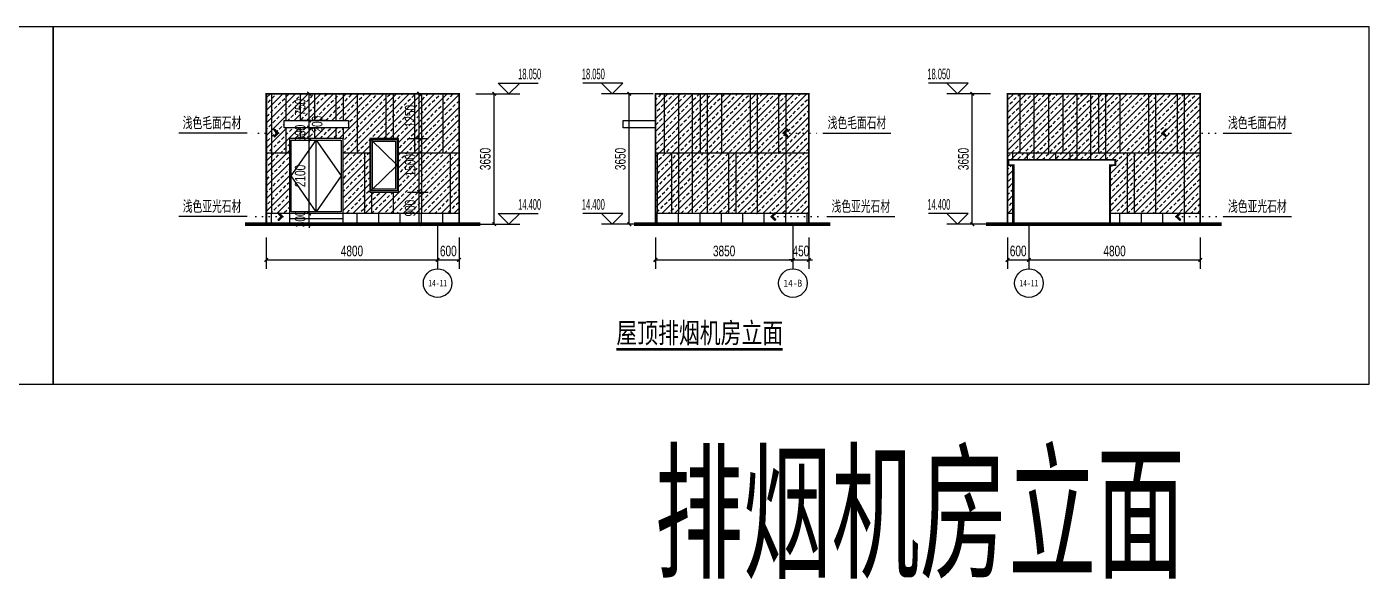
# Model space of a CAD drawing. Extents: x -483182 to 812890, y -390528 to -214858.
# Drawn here: x 679092 to 716691, y -317161 to -301707 of the extents above; entities that cross this region are included whole.
import ezdxf
from ezdxf.enums import TextEntityAlignment as Align

# ---------------------------------------------------------------- set-up
doc = ezdxf.new("R2010")
doc.units = 0
doc.header["$LTSCALE"] = 1000
doc.header["$MEASUREMENT"] = 0
doc.linetypes.add('DOT2', pattern=[0.125, 0, -0.125])
for name, color, linetype in [('01-标注_尺寸', 124, 'Continuous'), ('01-标注_标高', 200, 'Continuous'), ('01-标注_符号', 200, 'Continuous'), ('01-标注_轴线坐标', 132, 'Continuous'), ('02-TEXT_标注', 130, 'Continuous'), ('02-TEXT_轴号', 7, 'Continuous'), ('05-填充_156', 156, 'Continuous'), ('A-C_窗', 140, 'Continuous'), ('DIM_SYMB', 3, 'Continuous'), ('E-立面轮廓', 241, 'Continuous'), ('建-标注-文本', 254, 'Continuous')]:
    doc.layers.add(name, color=color, linetype=linetype)
doc.styles.add('_TCH_AXIS', font='STXIHEI_0.TTF', dxfattribs={"width": 0.75})
doc.styles.add('_TCH_DIM', font='ros.shx', dxfattribs={"width": 0.75, "bigfont": 'jd.shx'})
doc.styles.add('_TCH_DIM_T3', font='ros.shx', dxfattribs={"width": 0.705882, "bigfont": 'jd.shx'})
doc.styles.add('_TCH_LABEL', font='ros.shx', dxfattribs={"width": 0.75, "bigfont": 'jd.shx'})
doc.styles.add('logo-3', font='', dxfattribs={"width": 0.75})
doc.styles.get("Standard").update_dxf_attribs({"font": 'STXIHEI_0.TTF', "width": 0.75})
doc.styles.get('logo-3').set_extended_font_data('SimSun')
doc.dimstyles.new('_TCH_ARCH&&100', dxfattribs={"dimtxt": 297.5, "dimasz": 100, "dimexe": 250, "dimexo": 300, "dimgap": 100, "dimtad": 1, "dimdec": 0, "dimzin": 0, "dimdsep": 46, "dimtxsty": '_TCH_DIM_T3', "dimblk": 'ARCHTICK', "dimcen": 0.09, "dimclrt": 7, "dimazin": 2, "dimtfac": 1, "dimtdec": 0, "dimtix": 1, "dimtmove": 2, "dimatfit": 3, "dimfxl": 0, "dimtolj": 1, "dimtzin": 0, "dimarcsym": 0})
doc.dimstyles.new('副本 ISO-1', dxfattribs={"dimtxt": 2.5, "dimasz": 1.5, "dimexe": 1.25, "dimexo": 0.625, "dimtad": 1, "dimdec": 0, "dimtxsty": 'logo-3', "dimblk": 'ARCHTICK', "dimcen": 2.5, "dimdle": 1, "dimadec": 0, "dimazin": 0, "dimtfac": 1, "dimtdec": 0, "dimtix": 1, "dimtmove": 0, "dimatfit": 3, "dimldrblk": 'AR', "dimfxl": 0, "dimarcsym": 0})

# ---------------------------------------------------------------- blocks, each defined once
blk = doc.blocks.new('_ArchTick')
at = {"color": 0, "linetype": 'ByBlock', "const_width": 0.4}
blk.add_lwpolyline([(-0.5, -0.5), (0.5, 0.5)], dxfattribs=at)
blk = doc.blocks.new('*X6')
at = {"color": 0}
for p, q in [((-1012.312, 1692.723), (-1012.284, 1692.723)), ((-1012.312, 1692.722), (-1012.312, 1692.723)), ((-1012.311, 1692.724), (-1012.285, 1692.724)), ((-1012.311, 1692.721), (-1012.311, 1692.724)), ((-1012.311, 1692.722), (-1012.283, 1692.722)), ((-1012.31, 1692.725), (-1012.286, 1692.725)), ((-1012.31, 1692.72), (-1012.31, 1692.725)), ((-1012.31, 1692.721), (-1012.282, 1692.721)), ((-1012.309, 1692.726), (-1012.287, 1692.726)), ((-1012.309, 1692.719), (-1012.309, 1692.726)), ((-1012.309, 1692.72), (-1012.281, 1692.72)), ((-1012.308, 1692.727), (-1012.288, 1692.727)), ((-1012.308, 1692.718), (-1012.308, 1692.727)), ((-1012.308, 1692.719), (-1012.28, 1692.719)), ((-1012.307, 1692.728), (-1012.289, 1692.728)), ((-1012.307, 1692.717), (-1012.307, 1692.728)), ((-1012.307, 1692.718), (-1012.279, 1692.718)), ((-1012.306, 1692.729), (-1012.29, 1692.729)), ((-1012.306, 1692.716), (-1012.306, 1692.729)), ((-1012.306, 1692.717), (-1012.278, 1692.717)), ((-1012.305, 1692.73), (-1012.291, 1692.73)), ((-1012.305, 1692.715), (-1012.305, 1692.73)), ((-1012.305, 1692.716), (-1012.277, 1692.716)), ((-1012.304, 1692.731), (-1012.292, 1692.731)), ((-1012.304, 1692.714), (-1012.304, 1692.731)), ((-1012.304, 1692.715), (-1012.276, 1692.715)), ((-1012.303, 1692.732), (-1012.293, 1692.732)), ((-1012.303, 1692.713), (-1012.303, 1692.732)), ((-1012.303, 1692.714), (-1012.275, 1692.714)), ((-1012.302, 1692.733), (-1012.294, 1692.733)), ((-1012.302, 1692.712), (-1012.302, 1692.733)), ((-1012.302, 1692.713), (-1012.274, 1692.713)), ((-1012.301, 1692.734), (-1012.295, 1692.734)), ((-1012.301, 1692.711), (-1012.301, 1692.734)), ((-1012.301, 1692.712), (-1012.273, 1692.712)), ((-1012.3, 1692.735), (-1012.296, 1692.735)), ((-1012.3, 1692.71), (-1012.3, 1692.735)), ((-1012.3, 1692.711), (-1012.272, 1692.711)), ((-1012.299, 1692.736), (-1012.297, 1692.736)), ((-1012.299, 1692.709), (-1012.299, 1692.736)), ((-1012.299, 1692.71), (-1012.271, 1692.71)), ((-1012.298, 1692.708), (-1012.298, 1692.736)), ((-1012.298, 1692.709), (-1012.27, 1692.709)), ((-1012.297, 1692.707), (-1012.297, 1692.735)), ((-1012.297, 1692.708), (-1012.269, 1692.708)), ((-1012.296, 1692.706), (-1012.296, 1692.734)), ((-1012.296, 1692.707), (-1012.268, 1692.707)), ((-1012.295, 1692.705), (-1012.295, 1692.733)), ((-1012.295, 1692.706), (-1012.267, 1692.706)), ((-1012.294, 1692.704), (-1012.294, 1692.732)), ((-1012.294, 1692.705), (-1012.266, 1692.705)), ((-1012.293, 1692.703), (-1012.293, 1692.731)), ((-1012.293, 1692.704), (-1012.265, 1692.704)), ((-1012.292, 1692.702), (-1012.292, 1692.73)), ((-1012.292, 1692.703), (-1012.264, 1692.703)), ((-1012.291, 1692.701), (-1012.291, 1692.729)), ((-1012.291, 1692.702), (-1012.263, 1692.702)), ((-1012.29, 1692.7), (-1012.29, 1692.728)), ((-1012.29, 1692.701), (-1012.262, 1692.701)), ((-1012.289, 1692.699), (-1012.289, 1692.727)), ((-1012.289, 1692.7), (-1012.261, 1692.7)), ((-1012.288, 1692.698), (-1012.288, 1692.726)), ((-1012.288, 1692.699), (-1012.26, 1692.699)), ((-1012.287, 1692.697), (-1012.287, 1692.725)), ((-1012.287, 1692.698), (-1012.259, 1692.698)), ((-1012.286, 1692.696), (-1012.286, 1692.724)), ((-1012.286, 1692.697), (-1012.258, 1692.697)), ((-1012.285, 1692.695), (-1012.285, 1692.723)), ((-1012.285, 1692.696), (-1012.257, 1692.696)), ((-1012.284, 1692.694), (-1012.284, 1692.722)), ((-1012.284, 1692.695), (-1012.256, 1692.695)), ((-1012.283, 1692.693), (-1012.283, 1692.721)), ((-1012.283, 1692.694), (-1012.255, 1692.694)), ((-1012.282, 1692.692), (-1012.282, 1692.72)), ((-1012.282, 1692.693), (-1012.254, 1692.693)), ((-1012.281, 1692.691), (-1012.281, 1692.719)), ((-1012.281, 1692.692), (-1012.253, 1692.692)), ((-1012.28, 1692.69), (-1012.28, 1692.718)), ((-1012.28, 1692.691), (-1012.252, 1692.691)), ((-1012.279, 1692.689), (-1012.279, 1692.717)), ((-1012.279, 1692.69), (-1012.251, 1692.69)), ((-1012.278, 1692.688), (-1012.278, 1692.716)), ((-1012.278, 1692.689), (-1012.25, 1692.689)), ((-1012.277, 1692.687), (-1012.277, 1692.715)), ((-1012.277, 1692.688), (-1012.249, 1692.688)), ((-1012.276, 1692.686), (-1012.276, 1692.714)), ((-1012.276, 1692.687), (-1012.248, 1692.687)), ((-1012.275, 1692.685), (-1012.275, 1692.713)), ((-1012.275, 1692.686), (-1012.247, 1692.686)), ((-1012.274, 1692.684), (-1012.274, 1692.712)), ((-1012.274, 1692.685), (-1012.246, 1692.685)), ((-1012.273, 1692.683), (-1012.273, 1692.711)), ((-1012.273, 1692.684), (-1012.245, 1692.684)), ((-1012.272, 1692.682), (-1012.272, 1692.71)), ((-1012.272, 1692.683), (-1012.244, 1692.683)), ((-1012.271, 1692.681), (-1012.271, 1692.709)), ((-1012.271, 1692.682), (-1012.243, 1692.682)), ((-1012.27, 1692.68), (-1012.27, 1692.708)), ((-1012.27, 1692.681), (-1012.242, 1692.681)), ((-1012.269, 1692.679), (-1012.269, 1692.707)), ((-1012.269, 1692.68), (-1012.241, 1692.68)), ((-1012.268, 1692.678), (-1012.268, 1692.706)), ((-1012.268, 1692.679), (-1012.24, 1692.679)), ((-1012.267, 1692.677), (-1012.267, 1692.705)), ((-1012.267, 1692.678), (-1012.239, 1692.678)), ((-1012.267, 1692.663), (-1012.238, 1692.663)), ((-1012.267, 1692.634), (-1012.267, 1692.663)), ((-1012.266, 1692.676), (-1012.266, 1692.704)), ((-1012.266, 1692.677), (-1012.238, 1692.677)), ((-1012.266, 1692.664), (-1012.237, 1692.664)), ((-1012.266, 1692.635), (-1012.266, 1692.664)), ((-1012.265, 1692.675), (-1012.265, 1692.703)), ((-1012.265, 1692.676), (-1012.237, 1692.676)), ((-1012.265, 1692.665), (-1012.236, 1692.665)), ((-1012.265, 1692.636), (-1012.265, 1692.665)), ((-1012.264, 1692.674), (-1012.264, 1692.702)), ((-1012.264, 1692.675), (-1012.236, 1692.675)), ((-1012.264, 1692.666), (-1012.235, 1692.666)), ((-1012.264, 1692.637), (-1012.264, 1692.666)), ((-1012.263, 1692.673), (-1012.263, 1692.701)), ((-1012.263, 1692.674), (-1012.235, 1692.674)), ((-1012.263, 1692.667), (-1012.234, 1692.667)), ((-1012.263, 1692.638), (-1012.263, 1692.667)), ((-1012.262, 1692.672), (-1012.262, 1692.7)), ((-1012.262, 1692.673), (-1012.234, 1692.673)), ((-1012.262, 1692.668), (-1012.233, 1692.668)), ((-1012.262, 1692.639), (-1012.262, 1692.668)), ((-1012.261, 1692.671), (-1012.261, 1692.699)), ((-1012.261, 1692.672), (-1012.233, 1692.672)), ((-1012.261, 1692.669), (-1012.232, 1692.669)), ((-1012.261, 1692.64), (-1012.261, 1692.669)), ((-1012.26, 1692.67), (-1012.26, 1692.698)), ((-1012.26, 1692.671), (-1012.232, 1692.671)), ((-1012.26, 1692.67), (-1012.231, 1692.67)), ((-1012.26, 1692.641), (-1012.26, 1692.67)), ((-1012.259, 1692.642), (-1012.259, 1692.697)), ((-1012.258, 1692.643), (-1012.258, 1692.696)), ((-1012.257, 1692.644), (-1012.257, 1692.695)), ((-1012.256, 1692.645), (-1012.256, 1692.694)), ((-1012.255, 1692.646), (-1012.255, 1692.693)), ((-1012.254, 1692.647), (-1012.254, 1692.692)), ((-1012.253, 1692.648), (-1012.253, 1692.691)), ((-1012.252, 1692.649), (-1012.252, 1692.69)), ((-1012.251, 1692.65), (-1012.251, 1692.689)), ((-1012.25, 1692.651), (-1012.25, 1692.688)), ((-1012.249, 1692.652), (-1012.249, 1692.687)), ((-1012.248, 1692.653), (-1012.248, 1692.686)), ((-1012.247, 1692.654), (-1012.247, 1692.685)), ((-1012.246, 1692.655), (-1012.246, 1692.684)), ((-1012.245, 1692.656), (-1012.245, 1692.683)), ((-1012.244, 1692.657), (-1012.244, 1692.682)), ((-1012.243, 1692.658), (-1012.243, 1692.681)), ((-1012.242, 1692.659), (-1012.242, 1692.68)), ((-1012.241, 1692.66), (-1012.241, 1692.679)), ((-1012.24, 1692.661), (-1012.24, 1692.678)), ((-1012.239, 1692.662), (-1012.239, 1692.677)), ((-1012.238, 1692.663), (-1012.238, 1692.676)), ((-1012.237, 1692.664), (-1012.237, 1692.675)), ((-1012.236, 1692.665), (-1012.236, 1692.674)), ((-1012.235, 1692.666), (-1012.235, 1692.673)), ((-1012.234, 1692.667), (-1012.234, 1692.672)), ((-1012.233, 1692.668), (-1012.233, 1692.671)), ((-1012.232, 1692.669), (-1012.232, 1692.67)), ((-1012.312, 1692.618), (-1012.283, 1692.618)), ((-1012.312, 1692.617), (-1012.312, 1692.618)), ((-1012.311, 1692.619), (-1012.282, 1692.619)), ((-1012.311, 1692.616), (-1012.311, 1692.619)), ((-1012.311, 1692.617), (-1012.284, 1692.617)), ((-1012.31, 1692.62), (-1012.281, 1692.62)), ((-1012.31, 1692.615), (-1012.31, 1692.62)), ((-1012.31, 1692.616), (-1012.285, 1692.616)), ((-1012.309, 1692.621), (-1012.28, 1692.621)), ((-1012.309, 1692.614), (-1012.309, 1692.621)), ((-1012.309, 1692.615), (-1012.286, 1692.615)), ((-1012.308, 1692.622), (-1012.279, 1692.622)), ((-1012.308, 1692.613), (-1012.308, 1692.622)), ((-1012.308, 1692.614), (-1012.287, 1692.614)), ((-1012.307, 1692.623), (-1012.278, 1692.623)), ((-1012.307, 1692.612), (-1012.307, 1692.623)), ((-1012.307, 1692.613), (-1012.288, 1692.613)), ((-1012.306, 1692.624), (-1012.277, 1692.624)), ((-1012.306, 1692.611), (-1012.306, 1692.624)), ((-1012.306, 1692.612), (-1012.289, 1692.612)), ((-1012.305, 1692.625), (-1012.276, 1692.625)), ((-1012.305, 1692.61), (-1012.305, 1692.625)), ((-1012.305, 1692.611), (-1012.29, 1692.611)), ((-1012.304, 1692.626), (-1012.275, 1692.626)), ((-1012.304, 1692.609), (-1012.304, 1692.626)), ((-1012.304, 1692.61), (-1012.291, 1692.61)), ((-1012.303, 1692.627), (-1012.274, 1692.627)), ((-1012.303, 1692.608), (-1012.303, 1692.627)), ((-1012.303, 1692.609), (-1012.292, 1692.609)), ((-1012.302, 1692.628), (-1012.273, 1692.628)), ((-1012.302, 1692.607), (-1012.302, 1692.628)), ((-1012.302, 1692.608), (-1012.293, 1692.608)), ((-1012.301, 1692.629), (-1012.272, 1692.629)), ((-1012.301, 1692.606), (-1012.301, 1692.629)), ((-1012.301, 1692.607), (-1012.294, 1692.607)), ((-1012.3, 1692.63), (-1012.271, 1692.63)), ((-1012.3, 1692.605), (-1012.3, 1692.63)), ((-1012.3, 1692.606), (-1012.295, 1692.606)), ((-1012.299, 1692.631), (-1012.27, 1692.631)), ((-1012.299, 1692.604), (-1012.299, 1692.631)), ((-1012.299, 1692.605), (-1012.296, 1692.605)), ((-1012.298, 1692.632), (-1012.269, 1692.632)), ((-1012.298, 1692.603), (-1012.298, 1692.632)), ((-1012.298, 1692.604), (-1012.297, 1692.604)), ((-1012.297, 1692.633), (-1012.268, 1692.633)), ((-1012.297, 1692.604), (-1012.297, 1692.633)), ((-1012.296, 1692.634), (-1012.267, 1692.634)), ((-1012.296, 1692.605), (-1012.296, 1692.634)), ((-1012.295, 1692.635), (-1012.266, 1692.635)), ((-1012.295, 1692.606), (-1012.295, 1692.635)), ((-1012.294, 1692.636), (-1012.265, 1692.636)), ((-1012.294, 1692.607), (-1012.294, 1692.636)), ((-1012.293, 1692.637), (-1012.264, 1692.637)), ((-1012.293, 1692.608), (-1012.293, 1692.637)), ((-1012.292, 1692.638), (-1012.263, 1692.638)), ((-1012.292, 1692.609), (-1012.292, 1692.638)), ((-1012.291, 1692.639), (-1012.262, 1692.639)), ((-1012.291, 1692.61), (-1012.291, 1692.639)), ((-1012.29, 1692.64), (-1012.261, 1692.64)), ((-1012.29, 1692.611), (-1012.29, 1692.64)), ((-1012.289, 1692.641), (-1012.26, 1692.641)), ((-1012.289, 1692.612), (-1012.289, 1692.641)), ((-1012.288, 1692.642), (-1012.259, 1692.642)), ((-1012.288, 1692.613), (-1012.288, 1692.642)), ((-1012.287, 1692.643), (-1012.258, 1692.643)), ((-1012.287, 1692.614), (-1012.287, 1692.643)), ((-1012.286, 1692.644), (-1012.257, 1692.644)), ((-1012.286, 1692.615), (-1012.286, 1692.644)), ((-1012.285, 1692.645), (-1012.256, 1692.645)), ((-1012.285, 1692.616), (-1012.285, 1692.645)), ((-1012.284, 1692.646), (-1012.255, 1692.646)), ((-1012.284, 1692.617), (-1012.284, 1692.646)), ((-1012.283, 1692.647), (-1012.254, 1692.647)), ((-1012.283, 1692.618), (-1012.283, 1692.647)), ((-1012.282, 1692.648), (-1012.253, 1692.648)), ((-1012.282, 1692.619), (-1012.282, 1692.648)), ((-1012.281, 1692.649), (-1012.252, 1692.649)), ((-1012.281, 1692.62), (-1012.281, 1692.649)), ((-1012.28, 1692.65), (-1012.251, 1692.65)), ((-1012.28, 1692.621), (-1012.28, 1692.65)), ((-1012.279, 1692.651), (-1012.25, 1692.651)), ((-1012.279, 1692.622), (-1012.279, 1692.651)), ((-1012.278, 1692.652), (-1012.249, 1692.652)), ((-1012.278, 1692.623), (-1012.278, 1692.652)), ((-1012.277, 1692.653), (-1012.248, 1692.653)), ((-1012.277, 1692.624), (-1012.277, 1692.653)), ((-1012.276, 1692.654), (-1012.247, 1692.654)), ((-1012.276, 1692.625), (-1012.276, 1692.654)), ((-1012.275, 1692.655), (-1012.246, 1692.655)), ((-1012.275, 1692.626), (-1012.275, 1692.655)), ((-1012.274, 1692.656), (-1012.245, 1692.656)), ((-1012.274, 1692.627), (-1012.274, 1692.656)), ((-1012.273, 1692.657), (-1012.244, 1692.657)), ((-1012.273, 1692.628), (-1012.273, 1692.657)), ((-1012.272, 1692.658), (-1012.243, 1692.658)), ((-1012.272, 1692.629), (-1012.272, 1692.658)), ((-1012.271, 1692.659), (-1012.242, 1692.659)), ((-1012.271, 1692.63), (-1012.271, 1692.659)), ((-1012.27, 1692.66), (-1012.241, 1692.66)), ((-1012.27, 1692.631), (-1012.27, 1692.66)), ((-1012.269, 1692.661), (-1012.24, 1692.661)), ((-1012.269, 1692.632), (-1012.269, 1692.661)), ((-1012.268, 1692.662), (-1012.239, 1692.662)), ((-1012.268, 1692.633), (-1012.268, 1692.662))]:
    blk.add_line(p, q, dxfattribs=at)
blk = doc.blocks.new('A-ARROW')
blk.add_lwpolyline([(0.081, 0.052), (0.067, 0.067), (0, 0), (0.067, -0.067), (0.081, -0.052), (0.028, 0)], close=True)
at = {"rotation": 180}
blk.add_blockref('*X6', (-1012.231, 1692.67), dxfattribs=at)
blk = doc.blocks.new('AR')
at = {"xscale": -21.59999999986031, "yscale": 21.59999999999127, "zscale": 21.6, "rotation": 359.9999997162888}
blk.add_blockref('A-ARROW', (0, 0), dxfattribs=at)
blk = doc.blocks.new('9dd8s6')
at = {"layer": 'A-C_窗'}
for p, q in [((-14050, 3350), (-14050, 0)), ((-13650, 3350), (-13650, 2600)), ((-13250, 3350), (-13250, 2600)), ((-13250, 3350), (-13250, 2600)), ((-12850, 3350), (-12850, 2600)), ((-12250, 3350), (-12250, 2600)), ((-12050, 3350), (-12050, 2600)), ((-11650, 3350), (-11650, 1700)), ((-10850, 3350), (-10850, 2100)), ((-10650, 3350), (-10650, 2100)), ((-10050, 3350), (-10050, 1700)), ((-9850, 3350), (-9850, 1700)), ((-9250, 3350), (-9250, 1700)), ((-13650, 2400), (-13650, 1700)), ((-13250, 2400), (-13250, 2100)), ((-13250, 2400), (-13250, 2100)), ((-12850, 2400), (-12850, 2100)), ((-12250, 2400), (-12250, 2100)), ((-12050, 2400), (-12050, 2100)), ((-14200, 1700), (-13550, 1700)), ((-12050, 1700), (-11300, 1700)), ((-11450, 1700), (-11450, 0)), ((-10500, 1700), (-8800, 1700)), ((-9850, 1700), (-9850, 0)), ((-9050, 1700), (-9050, 0)), ((-11250, 600), (-11250, 0)), ((-10650, 600), (-10650, 0)), ((-8800, 0), (-14200, 0)), ((-14050, -300), (-14050, 0)), ((-11650, -300), (-11650, 0)), ((-11050, -300), (-11050, 0)), ((-10450, -300), (-10450, 0)), ((-9850, -300), (-9850, 0)), ((-9250, -300), (-9250, 0))]:
    blk.add_line(p, q, dxfattribs=at)
blk = doc.blocks.new('*D2140')
at = {"layer": '01-标注_尺寸', "color": 0, "lineweight": -2, "transparency": 16777216}
for p, q in [((691672, -303579), (692433, -303579)), ((692183, -307229), (692183, -303579)), ((691672, -307229), (692433, -307229))]:
    blk.add_line(p, q, dxfattribs=at)
at = {"layer": 'Defpoints', "color": 0, "transparency": 16777216}
for p in [(691372, -303579), (692183, -303579), (691372, -307229)]:
    blk.add_point(p, dxfattribs=at)
at = {"layer": '01-标注_尺寸', "color": 0, "lineweight": -2, "transparency": 16777216, "xscale": 100, "yscale": 100, "zscale": 100}
for p, rotation in [((692183, -303579), 90), ((692183, -307229), 270)]:
    blk.add_blockref('_ArchTick', p, dxfattribs=dict(at, rotation=rotation))
at = {"layer": '01-标注_尺寸', "color": 7, "transparency": 16777216, "insert": (691934, -305404), "char_height": 297.5, "attachment_point": 5, "rotation": 90, "style": '_TCH_DIM_T3'}
blk.add_mtext('\\A1;3650', dxfattribs=at)
blk = doc.blocks.new('*D2141')
at = {"layer": '01-标注_尺寸', "color": 0, "lineweight": -2, "transparency": 16777216}
for p, q in [((690598, -307597), (690598, -308479)), ((691198, -307597), (691198, -308479)), ((690598, -308229), (691198, -308229))]:
    blk.add_line(p, q, dxfattribs=at)
at = {"layer": 'Defpoints', "color": 0, "transparency": 16777216}
for p in [(690598, -307297), (691198, -307297), (691198, -308229)]:
    blk.add_point(p, dxfattribs=at)
at = {"layer": '01-标注_尺寸', "color": 0, "lineweight": -2, "transparency": 16777216, "xscale": 100, "yscale": 100, "zscale": 100, "rotation": 180}
blk.add_blockref('_ArchTick', (690598, -308229), dxfattribs=at)
at = {"layer": '01-标注_尺寸', "color": 0, "lineweight": -2, "transparency": 16777216, "xscale": 100, "yscale": 100, "zscale": 100}
blk.add_blockref('_ArchTick', (691198, -308229), dxfattribs=at)
at = {"layer": '01-标注_尺寸', "color": 7, "transparency": 16777216, "insert": (690898, -307980), "char_height": 297.5, "attachment_point": 5, "style": '_TCH_DIM_T3'}
blk.add_mtext('\\A1;600', dxfattribs=at)
blk = doc.blocks.new('*D2142')
at = {"layer": '01-标注_尺寸', "color": 0, "lineweight": -2, "transparency": 16777216}
for p, q in [((685798, -307597), (685798, -308479)), ((690598, -307597), (690598, -308479)), ((685798, -308229), (690598, -308229))]:
    blk.add_line(p, q, dxfattribs=at)
at = {"layer": 'Defpoints', "color": 0, "transparency": 16777216}
for p in [(685798, -307297), (690598, -307297), (690598, -308229)]:
    blk.add_point(p, dxfattribs=at)
at = {"layer": '01-标注_尺寸', "color": 0, "lineweight": -2, "transparency": 16777216, "xscale": 100, "yscale": 100, "zscale": 100, "rotation": 180}
blk.add_blockref('_ArchTick', (685798, -308229), dxfattribs=at)
at = {"layer": '01-标注_尺寸', "color": 0, "lineweight": -2, "transparency": 16777216, "xscale": 100, "yscale": 100, "zscale": 100}
blk.add_blockref('_ArchTick', (690598, -308229), dxfattribs=at)
at = {"layer": '01-标注_尺寸', "color": 7, "transparency": 16777216, "insert": (688198, -307980), "char_height": 297.5, "attachment_point": 5, "style": '_TCH_DIM_T3'}
blk.add_mtext('\\A1;4800', dxfattribs=at)
blk = doc.blocks.new('*D2143')
at = {"layer": '01-标注_尺寸', "color": 0, "lineweight": -2, "transparency": 16777216}
for p, q in [((687487, -306929), (686748, -306929)), ((686998, -306929), (686998, -306829)), ((686998, -307229), (686998, -306929)), ((687487, -307229), (686748, -307229)), ((686998, -307229), (686998, -307329))]:
    blk.add_line(p, q, dxfattribs=at)
at = {"layer": 'Defpoints', "color": 0, "transparency": 16777216}
for p in [(686998, -306929), (687787, -306929), (687787, -307229)]:
    blk.add_point(p, dxfattribs=at)
at = {"layer": '01-标注_尺寸', "color": 0, "lineweight": -2, "transparency": 16777216, "xscale": 100, "yscale": 100, "zscale": 100}
for p, rotation in [((686998, -306929), 270), ((686998, -307229), 90)]:
    blk.add_blockref('_ArchTick', p, dxfattribs=dict(at, rotation=rotation))
at = {"layer": '01-标注_尺寸', "color": 7, "transparency": 16777216, "insert": (686749, -307079), "char_height": 297.5, "attachment_point": 5, "rotation": 90, "style": '_TCH_DIM_T3'}
blk.add_mtext('\\A1;300', dxfattribs=at)
blk = doc.blocks.new('*D2144')
at = {"layer": '01-标注_尺寸', "color": 0, "lineweight": -2, "transparency": 16777216}
for p, q in [((687487, -304829), (686748, -304829)), ((686998, -306929), (686998, -304829)), ((687487, -306929), (686748, -306929))]:
    blk.add_line(p, q, dxfattribs=at)
at = {"layer": 'Defpoints', "color": 0, "transparency": 16777216}
for p in [(686998, -304829), (687787, -304829), (687787, -306929)]:
    blk.add_point(p, dxfattribs=at)
at = {"layer": '01-标注_尺寸', "color": 0, "lineweight": -2, "transparency": 16777216, "xscale": 100, "yscale": 100, "zscale": 100}
for p, rotation in [((686998, -304829), 90), ((686998, -306929), 270)]:
    blk.add_blockref('_ArchTick', p, dxfattribs=dict(at, rotation=rotation))
at = {"layer": '01-标注_尺寸', "color": 7, "transparency": 16777216, "insert": (686749, -305879), "char_height": 297.5, "attachment_point": 5, "rotation": 90, "style": '_TCH_DIM_T3'}
blk.add_mtext('\\A1;2100', dxfattribs=at)
blk = doc.blocks.new('*D2145')
at = {"layer": '01-标注_尺寸', "color": 0, "lineweight": -2, "transparency": 16777216}
for p, q in [((687487, -304529), (686748, -304529)), ((686998, -304529), (686998, -304429)), ((686998, -304829), (686998, -304529)), ((687487, -304829), (686748, -304829)), ((686998, -304829), (686998, -304929))]:
    blk.add_line(p, q, dxfattribs=at)
at = {"layer": 'Defpoints', "color": 0, "transparency": 16777216}
for p in [(686998, -304529), (687787, -304529), (687787, -304829)]:
    blk.add_point(p, dxfattribs=at)
at = {"layer": '01-标注_尺寸', "color": 0, "lineweight": -2, "transparency": 16777216, "xscale": 100, "yscale": 100, "zscale": 100}
for p, rotation in [((686998, -304529), 270), ((686998, -304829), 90)]:
    blk.add_blockref('_ArchTick', p, dxfattribs=dict(at, rotation=rotation))
at = {"layer": '01-标注_尺寸', "color": 7, "transparency": 16777216, "insert": (686749, -304679), "char_height": 297.5, "attachment_point": 5, "rotation": 90, "style": '_TCH_DIM_T3'}
blk.add_mtext('\\A1;300', dxfattribs=at)
blk = doc.blocks.new('*D2146')
at = {"layer": '01-标注_尺寸', "color": 0, "lineweight": -2, "transparency": 16777216}
for p, q in [((687487, -304329), (686748, -304329)), ((687487, -304529), (686748, -304529)), ((686998, -304329), (686998, -304229)), ((686998, -304529), (686998, -304329)), ((686998, -304529), (686998, -304629))]:
    blk.add_line(p, q, dxfattribs=at)
at = {"layer": 'Defpoints', "color": 0, "transparency": 16777216}
for p in [(686998, -304329), (687787, -304329), (687787, -304529)]:
    blk.add_point(p, dxfattribs=at)
at = {"layer": '01-标注_尺寸', "color": 0, "lineweight": -2, "transparency": 16777216, "xscale": 100, "yscale": 100, "zscale": 100}
for p, rotation in [((686998, -304329), 270), ((686998, -304529), 90)]:
    blk.add_blockref('_ArchTick', p, dxfattribs=dict(at, rotation=rotation))
at = {"layer": '01-标注_尺寸', "color": 7, "transparency": 16777216, "insert": (687225, -304429), "char_height": 297.5, "attachment_point": 5, "rotation": 90, "style": '_TCH_DIM_T3'}
blk.add_mtext('\\A1;200', dxfattribs=at)
blk = doc.blocks.new('*D2147')
at = {"layer": '01-标注_尺寸', "color": 0, "lineweight": -2, "transparency": 16777216}
for p, q in [((687487, -303579), (686748, -303579)), ((686998, -304329), (686998, -303579)), ((687487, -304329), (686748, -304329))]:
    blk.add_line(p, q, dxfattribs=at)
at = {"layer": 'Defpoints', "color": 0, "transparency": 16777216}
for p in [(686998, -303579), (687787, -303579), (687787, -304329)]:
    blk.add_point(p, dxfattribs=at)
at = {"layer": '01-标注_尺寸', "color": 0, "lineweight": -2, "transparency": 16777216, "xscale": 100, "yscale": 100, "zscale": 100}
for p, rotation in [((686998, -303579), 90), ((686998, -304329), 270)]:
    blk.add_blockref('_ArchTick', p, dxfattribs=dict(at, rotation=rotation))
at = {"layer": '01-标注_尺寸', "color": 7, "transparency": 16777216, "insert": (686749, -303954), "char_height": 297.5, "attachment_point": 5, "rotation": 90, "style": '_TCH_DIM_T3'}
blk.add_mtext('\\A1;750', dxfattribs=at)
blk = doc.blocks.new('*D2148')
at = {"layer": '01-标注_尺寸', "color": 0, "lineweight": -2, "transparency": 16777216}
for p, q in [((689755, -306329), (690329, -306329)), ((690079, -307229), (690079, -306329)), ((689755, -307229), (690329, -307229))]:
    blk.add_line(p, q, dxfattribs=at)
at = {"layer": 'Defpoints', "color": 0, "transparency": 16777216}
for p in [(689455, -306329), (690079, -306329), (689455, -307229)]:
    blk.add_point(p, dxfattribs=at)
at = {"layer": '01-标注_尺寸', "color": 0, "lineweight": -2, "transparency": 16777216, "xscale": 100, "yscale": 100, "zscale": 100}
for p, rotation in [((690079, -306329), 90), ((690079, -307229), 270)]:
    blk.add_blockref('_ArchTick', p, dxfattribs=dict(at, rotation=rotation))
at = {"layer": '01-标注_尺寸', "color": 7, "transparency": 16777216, "insert": (689831, -306779), "char_height": 297.5, "attachment_point": 5, "rotation": 90, "style": '_TCH_DIM_T3'}
blk.add_mtext('\\A1;900', dxfattribs=at)
blk = doc.blocks.new('*D2149')
at = {"layer": '01-标注_尺寸', "color": 0, "lineweight": -2, "transparency": 16777216}
for p, q in [((689755, -304829), (690329, -304829)), ((690079, -306329), (690079, -304829)), ((689755, -306329), (690329, -306329))]:
    blk.add_line(p, q, dxfattribs=at)
at = {"layer": 'Defpoints', "color": 0, "transparency": 16777216}
for p in [(689455, -304829), (690079, -304829), (689455, -306329)]:
    blk.add_point(p, dxfattribs=at)
at = {"layer": '01-标注_尺寸', "color": 0, "lineweight": -2, "transparency": 16777216, "xscale": 100, "yscale": 100, "zscale": 100}
for p, rotation in [((690079, -304829), 90), ((690079, -306329), 270)]:
    blk.add_blockref('_ArchTick', p, dxfattribs=dict(at, rotation=rotation))
at = {"layer": '01-标注_尺寸', "color": 7, "transparency": 16777216, "insert": (689831, -305579), "char_height": 297.5, "attachment_point": 5, "rotation": 90, "style": '_TCH_DIM_T3'}
blk.add_mtext('\\A1;1500', dxfattribs=at)
blk = doc.blocks.new('*D2150')
at = {"layer": '01-标注_尺寸', "color": 0, "lineweight": -2, "transparency": 16777216}
for p, q in [((689755, -303579), (690329, -303579)), ((690079, -304829), (690079, -303579)), ((689755, -304829), (690329, -304829))]:
    blk.add_line(p, q, dxfattribs=at)
at = {"layer": 'Defpoints', "color": 0, "transparency": 16777216}
for p in [(689455, -303579), (690079, -303579), (689455, -304829)]:
    blk.add_point(p, dxfattribs=at)
at = {"layer": '01-标注_尺寸', "color": 0, "lineweight": -2, "transparency": 16777216, "xscale": 100, "yscale": 100, "zscale": 100}
for p, rotation in [((690079, -303579), 90), ((690079, -304829), 270)]:
    blk.add_blockref('_ArchTick', p, dxfattribs=dict(at, rotation=rotation))
at = {"layer": '01-标注_尺寸', "color": 7, "transparency": 16777216, "insert": (689831, -304204), "char_height": 297.5, "attachment_point": 5, "rotation": 90, "style": '_TCH_DIM_T3'}
blk.add_mtext('\\A1;1250', dxfattribs=at)
blk = doc.blocks.new('*D2151')
at = {"layer": '01-标注_尺寸', "color": 0, "lineweight": -2, "transparency": 16777216}
for p, q in [((696637, -303579), (695716, -303579)), ((695966, -307229), (695966, -303579)), ((696637, -307229), (695716, -307229))]:
    blk.add_line(p, q, dxfattribs=at)
at = {"layer": 'Defpoints', "color": 0, "transparency": 16777216}
for p in [(695966, -303579), (696937, -303579), (696937, -307229)]:
    blk.add_point(p, dxfattribs=at)
at = {"layer": '01-标注_尺寸', "color": 0, "lineweight": -2, "transparency": 16777216, "xscale": 100, "yscale": 100, "zscale": 100}
for p, rotation in [((695966, -303579), 90), ((695966, -307229), 270)]:
    blk.add_blockref('_ArchTick', p, dxfattribs=dict(at, rotation=rotation))
at = {"layer": '01-标注_尺寸', "color": 7, "transparency": 16777216, "insert": (695717, -305404), "char_height": 297.5, "attachment_point": 5, "rotation": 90, "style": '_TCH_DIM_T3'}
blk.add_mtext('\\A1;3650', dxfattribs=at)
blk = doc.blocks.new('*D2152')
at = {"layer": '01-标注_尺寸', "color": 0, "lineweight": -2, "transparency": 16777216}
for p, q in [((696698, -307597), (696698, -308479)), ((700548, -307597), (700548, -308479)), ((696698, -308229), (700548, -308229))]:
    blk.add_line(p, q, dxfattribs=at)
at = {"layer": 'Defpoints', "color": 0, "transparency": 16777216}
for p in [(696698, -307297), (700548, -307297), (700548, -308229)]:
    blk.add_point(p, dxfattribs=at)
at = {"layer": '01-标注_尺寸', "color": 0, "lineweight": -2, "transparency": 16777216, "xscale": 100, "yscale": 100, "zscale": 100, "rotation": 180}
blk.add_blockref('_ArchTick', (696698, -308229), dxfattribs=at)
at = {"layer": '01-标注_尺寸', "color": 0, "lineweight": -2, "transparency": 16777216, "xscale": 100, "yscale": 100, "zscale": 100}
blk.add_blockref('_ArchTick', (700548, -308229), dxfattribs=at)
at = {"layer": '01-标注_尺寸', "color": 7, "transparency": 16777216, "insert": (698623, -307980), "char_height": 297.5, "attachment_point": 5, "style": '_TCH_DIM_T3'}
blk.add_mtext('\\A1;3850', dxfattribs=at)
blk = doc.blocks.new('*D2153')
at = {"layer": '01-标注_尺寸', "color": 0, "lineweight": -2, "transparency": 16777216}
for p, q in [((700548, -307597), (700548, -308479)), ((700998, -307597), (700998, -308479)), ((700548, -308229), (700448, -308229)), ((700548, -308229), (700998, -308229)), ((700998, -308229), (701098, -308229))]:
    blk.add_line(p, q, dxfattribs=at)
at = {"layer": 'Defpoints', "color": 0, "transparency": 16777216}
for p in [(700548, -307297), (700998, -307297), (700998, -308229)]:
    blk.add_point(p, dxfattribs=at)
at = {"layer": '01-标注_尺寸', "color": 0, "lineweight": -2, "transparency": 16777216, "xscale": 100, "yscale": 100, "zscale": 100}
blk.add_blockref('_ArchTick', (700548, -308229), dxfattribs=at)
at = {"layer": '01-标注_尺寸', "color": 0, "lineweight": -2, "transparency": 16777216, "xscale": 100, "yscale": 100, "zscale": 100, "rotation": 180}
blk.add_blockref('_ArchTick', (700998, -308229), dxfattribs=at)
at = {"layer": '01-标注_尺寸', "color": 7, "transparency": 16777216, "insert": (700773, -307980), "char_height": 297.5, "attachment_point": 5, "style": '_TCH_DIM_T3'}
blk.add_mtext('\\A1;450', dxfattribs=at)
blk = doc.blocks.new('*D2154')
at = {"layer": '01-标注_尺寸', "color": 0, "lineweight": -2, "transparency": 16777216}
for p, q in [((706086, -303579), (705325, -303579)), ((705575, -307229), (705575, -303579)), ((706086, -307229), (705325, -307229))]:
    blk.add_line(p, q, dxfattribs=at)
at = {"layer": 'Defpoints', "color": 0, "transparency": 16777216}
for p in [(705575, -303579), (706386, -303579), (706386, -307229)]:
    blk.add_point(p, dxfattribs=at)
at = {"layer": '01-标注_尺寸', "color": 0, "lineweight": -2, "transparency": 16777216, "xscale": 100, "yscale": 100, "zscale": 100}
for p, rotation in [((705575, -303579), 90), ((705575, -307229), 270)]:
    blk.add_blockref('_ArchTick', p, dxfattribs=dict(at, rotation=rotation))
at = {"layer": '01-标注_尺寸', "color": 7, "transparency": 16777216, "insert": (705327, -305404), "char_height": 297.5, "attachment_point": 5, "rotation": 90, "style": '_TCH_DIM_T3'}
blk.add_mtext('\\A1;3650', dxfattribs=at)
blk = doc.blocks.new('*D2155')
at = {"layer": '01-标注_尺寸', "color": 0, "lineweight": -2, "transparency": 16777216}
for p, q in [((706560, -307597), (706560, -308479)), ((707160, -307597), (707160, -308479)), ((706560, -308229), (707160, -308229))]:
    blk.add_line(p, q, dxfattribs=at)
at = {"layer": 'Defpoints', "color": 0, "transparency": 16777216}
for p in [(706560, -307297), (707160, -307297), (707160, -308229)]:
    blk.add_point(p, dxfattribs=at)
at = {"layer": '01-标注_尺寸', "color": 0, "lineweight": -2, "transparency": 16777216, "xscale": 100, "yscale": 100, "zscale": 100, "rotation": 180}
blk.add_blockref('_ArchTick', (706560, -308229), dxfattribs=at)
at = {"layer": '01-标注_尺寸', "color": 0, "lineweight": -2, "transparency": 16777216, "xscale": 100, "yscale": 100, "zscale": 100}
blk.add_blockref('_ArchTick', (707160, -308229), dxfattribs=at)
at = {"layer": '01-标注_尺寸', "color": 7, "transparency": 16777216, "insert": (706860, -307980), "char_height": 297.5, "attachment_point": 5, "style": '_TCH_DIM_T3'}
blk.add_mtext('\\A1;600', dxfattribs=at)
blk = doc.blocks.new('*D2156')
at = {"layer": '01-标注_尺寸', "color": 0, "lineweight": -2, "transparency": 16777216}
for p, q in [((707160, -307597), (707160, -308479)), ((711960, -307597), (711960, -308479)), ((707160, -308229), (711960, -308229))]:
    blk.add_line(p, q, dxfattribs=at)
at = {"layer": 'Defpoints', "color": 0, "transparency": 16777216}
for p in [(707160, -307297), (711960, -307297), (711960, -308229)]:
    blk.add_point(p, dxfattribs=at)
at = {"layer": '01-标注_尺寸', "color": 0, "lineweight": -2, "transparency": 16777216, "xscale": 100, "yscale": 100, "zscale": 100, "rotation": 180}
blk.add_blockref('_ArchTick', (707160, -308229), dxfattribs=at)
at = {"layer": '01-标注_尺寸', "color": 0, "lineweight": -2, "transparency": 16777216, "xscale": 100, "yscale": 100, "zscale": 100}
blk.add_blockref('_ArchTick', (711960, -308229), dxfattribs=at)
at = {"layer": '01-标注_尺寸', "color": 7, "transparency": 16777216, "insert": (709560, -307980), "char_height": 297.5, "attachment_point": 5, "style": '_TCH_DIM_T3'}
blk.add_mtext('\\A1;4800', dxfattribs=at)

msp = doc.modelspace()

# ---------------------------------------------------------------- hatches: boundary and pattern name
at = {"layer": '05-填充_156'}
h = msp.add_hatch(dxfattribs=at)
h.set_pattern_fill('天然石材', color=256, scale=50)
h.set_pattern_definition([(45, (-10621.83, 89.76), (-176.77677, 176.77677), []), (45, (-10534.9, 0), (-176.77677, 176.77677), [98.68425, -56.391])])
h.paths.add_polyline_path([(689498.3, -304829.4), (689498.3, -306329.4), (688698.3, -306329.4), (688698.3, -304829.4)], flags=16)
h.paths.add_polyline_path([(688098.3, -304529.4), (686298.3, -304529.4), (686298.3, -304329.4), (688098.3, -304329.4)], flags=16)
h.paths.add_polyline_path([(685798.3, -303579.4), (685798.3, -306929.4), (686448.3, -306929.4), (686448.3, -304829.4), (687948.3, -304829.4), (687948.3, -306929.4), (691198.3, -306929.4), (691198.3, -303579.4)])
h = msp.add_hatch(dxfattribs=at)
h.set_pattern_fill('天然石材', color=256, scale=50)
h.set_pattern_definition([(45, (36224.74, 89.76), (-176.77677, 176.77677), []), (45, (36311.68, 0), (-176.77677, 176.77677), [98.68425, -56.391])])
h.paths.add_polyline_path([(696697.9, -303579.4), (696697.9, -306929.4), (700997.9, -306929.4), (700997.9, -303579.4)])
h = msp.add_hatch(dxfattribs=at)
h.set_pattern_fill('天然石材', color=256, scale=50)
h.set_pattern_definition([(45, (-13134.3, 89.76), (-176.776766, 176.776766), []), (45, (-13047.36, 0), (-176.776766, 176.776766), [98.68425, -56.391])])
h.paths.add_polyline_path([(711960.2, -306929.4), (709430.2, -306929.4), (709430.2, -305579.4), (709580.2, -305579.4), (709580.2, -305429.4), (706590.2, -305429.4), (706590.2, -305579.4), (706740.2, -305579.4), (706740.2, -306929.4), (706560.2, -306929.4), (706560.2, -303579.4), (711960.2, -303579.4)])

# ---------------------------------------------------------------- linework, layer by layer
at = {"layer": '01-标注_标高'}
for p, q in [((692596.4, -303579.4), (692296.4, -303279.4)), ((692296.4, -303279.4), (693413.6, -303279.4)), ((692596.4, -303579.4), (692896.4, -303279.4)), ((695785, -303279.4), (694667.7, -303279.4)), ((695485, -303579.4), (695185, -303279.4)), ((695485, -303579.4), (695785, -303279.4)), ((705462.1, -303279.4), (704344.9, -303279.4)), ((705162.1, -303579.4), (704862.1, -303279.4)), ((705162.1, -303579.4), (705462.1, -303279.4)), ((691896.4, -303579.4), (692896.4, -303579.4)), ((696185, -303579.4), (695185, -303579.4)), ((705862.1, -303579.4), (704862.1, -303579.4)), ((692596.4, -307229.4), (692296.4, -306929.4)), ((692296.4, -306929.4), (693413.6, -306929.4)), ((692596.4, -307229.4), (692896.4, -306929.4)), ((695785, -306929.4), (694667.7, -306929.4)), ((695485, -307229.4), (695185, -306929.4)), ((695485, -307229.4), (695785, -306929.4)), ((705462.1, -306929.4), (704344.9, -306929.4)), ((705162.1, -307229.4), (704862.1, -306929.4)), ((705162.1, -307229.4), (705462.1, -306929.4)), ((691896.4, -307229.4), (692896.4, -307229.4)), ((696185, -307229.4), (695185, -307229.4)), ((705862.1, -307229.4), (704862.1, -307229.4))]:
    msp.add_line(p, q, dxfattribs=at)
at = {"layer": '01-标注_符号'}
for p, q in [((685258.3, -304677.2), (683353.2, -304677.2)), ((701391, -304677.2), (703296.2, -304677.2)), ((712605.9, -304677.2), (714511, -304677.2)), ((685258.3, -307016.6), (683353.2, -307016.6)), ((701499.1, -307016.6), (703404.2, -307016.6)), ((712605.9, -307016.6), (714511, -307016.6))]:
    msp.add_line(p, q, dxfattribs=at)
at = {"layer": '01-标注_轴线坐标'}
for p, q in [((690598.3, -307229.4), (690598.3, -308478.8)), ((700547.9, -307229.4), (700547.9, -308478.8)), ((707160.2, -307229.4), (707160.2, -308478.8))]:
    msp.add_line(p, q, dxfattribs=at)
for centre in [(690598.3, -308878.8), (700547.9, -308878.8), (707160.2, -308878.8)]:
    msp.add_circle(centre, 400, dxfattribs=at)
at = {"layer": 'A-C_窗'}
for p, q in [((696947.9, -303579.4), (696947.9, -305229.4)), ((696947.9, -303579.4), (696947.9, -305229.4)), ((697347.9, -303579.4), (697347.9, -306929.4)), ((697735.3, -306929.4), (697735.3, -303579.4)), ((697947.9, -303579.4), (697947.9, -305229.4)), ((698147.9, -303579.4), (698147.9, -306929.4)), ((698547.9, -303579.4), (698547.9, -305229.4)), ((699347.9, -303579.4), (699347.9, -305229.4)), ((699547.9, -303579.4), (699547.9, -306929.4)), ((700147.9, -303579.4), (700147.9, -305229.4)), ((700347.9, -303579.4), (700347.9, -305229.4)), ((706910.2, -303579.4), (706910.2, -305229.4)), ((707310.2, -305429.4), (707310.2, -303579.4)), ((707710.2, -303579.4), (707710.2, -305229.4)), ((708110.2, -303579.4), (708110.2, -305229.4)), ((708510.2, -305429.4), (708510.2, -303579.4)), ((708897.6, -305429.4), (708897.6, -303579.4)), ((709110.2, -303579.4), (709110.2, -305229.4)), ((709310.2, -303579.4), (709310.2, -305429.4)), ((709710.2, -303579.4), (709710.2, -305229.4)), ((710510.2, -303579.4), (710510.2, -305229.4)), ((710710.2, -303579.4), (710710.2, -306929.4)), ((711310.2, -303579.4), (711310.2, -305229.4)), ((711510.2, -303579.4), (711510.2, -307229.4)), ((687198.3, -306879.4), (687198.3, -304879.4)), ((696697.9, -305229.4), (700997.9, -305229.4)), ((696747.9, -305229.4), (696747.9, -306929.4)), ((697147.9, -305229.4), (697147.9, -306929.4)), ((698747.9, -305229.4), (698747.9, -306929.4)), ((698947.9, -305229.4), (698947.9, -306929.4)), ((700347.9, -305229.4), (700347.9, -306929.4)), ((706560.2, -305229.4), (711960.2, -305229.4)), ((706710.2, -305429.4), (706710.2, -305229.4)), ((707110.2, -305229.4), (707110.2, -305429.4)), ((707910.2, -305429.4), (707910.2, -305229.4)), ((708310.2, -305229.4), (708310.2, -305429.4)), ((709910.2, -305229.4), (709910.2, -306929.4)), ((710110.2, -305229.4), (710110.2, -306929.4)), ((706710.2, -307229.4), (706710.2, -305579.4)), ((687948.3, -307079.4), (686448.3, -307079.4)), ((700997.9, -306929.4), (696697.9, -306929.4)), ((696747.9, -307229.4), (696747.9, -306929.4)), ((697347.9, -307229.4), (697347.9, -306929.4)), ((697947.9, -307229.4), (697947.9, -306929.4)), ((698547.9, -307229.4), (698547.9, -306929.4)), ((699147.9, -307229.4), (699147.9, -306929.4)), ((699747.9, -307229.4), (699747.9, -306929.4)), ((700347.9, -307229.4), (700347.9, -306929.4)), ((700947.9, -307229.4), (700947.9, -306929.4)), ((706740.2, -306929.4), (706560.2, -306929.4)), ((711960.2, -306929.4), (709430.2, -306929.4)), ((709710.2, -307229.4), (709710.2, -306929.4)), ((710310.2, -307229.4), (710310.2, -306929.4)), ((710910.2, -307229.4), (710910.2, -306929.4))]:
    msp.add_line(p, q, dxfattribs=at)
for points in [[(686498.3, -306879.4), (686498.3, -304879.4), (687898.3, -304879.4), (687898.3, -306879.4)], [(689468.3, -306299.4), (688728.3, -306299.4), (688728.3, -304859.4), (689468.3, -304859.4)], [(689418.3, -306249.4), (688778.3, -306249.4), (688778.3, -304909.4), (689418.3, -304909.4)]]:
    msp.add_lwpolyline(points, close=True, dxfattribs=at)
for points in [[(687198.3, -306879.4), (686498.3, -305879.4), (687198.3, -304879.4)], [(687198.3, -304879.4), (687898.3, -305879.4), (687198.3, -306879.4)], [(688730.3, -304859.4), (689468.3, -305579.4), (688728.3, -306299.4)], [(687948.3, -306929.4), (686448.3, -306929.4)]]:
    msp.add_lwpolyline(points, dxfattribs=at)
at = {"layer": 'Defpoints'}
for points in [[(679832.6, -301707.3), (642590.8, -301707.3), (642590.8, -311707.3), (679832.6, -311707.3)], [(716690.8, -301707.3), (642590.8, -301707.3), (642590.8, -311707.3), (716690.8, -311707.3)], [(716690.8, -301707.3), (679832.6, -301707.3), (679832.6, -311707.3), (716690.8, -311707.3)]]:
    msp.add_lwpolyline(points, close=True, dxfattribs=at)
at = {"layer": 'DIM_SYMB', "const_width": 70}
msp.add_lwpolyline([(695604.7, -310732.3), (700260.5, -310732.3)], dxfattribs=at)
at = {"layer": 'E-立面轮廓'}
for points, const_width in [([(691198.3, -307229.4), (691198.3, -303579.4), (685798.3, -303579.4), (685798.3, -307229.4)], 50), ([(696697.9, -307229.4), (696697.9, -303579.4), (700997.9, -303579.4), (700997.9, -307229.4)], 50), ([(706560.2, -307229.4), (706560.2, -303579.4), (711960.2, -303579.4), (711960.2, -307229.4)], 50), ([(709430.2, -307229.4), (709430.2, -305579.4), (709580.2, -305579.4), (709580.2, -305429.4), (706590.2, -305429.4), (706590.2, -305579.4), (706740.2, -305579.4), (706740.2, -307229.4)], 50), ([(685198.3, -307229.4), (691798.3, -307229.4)], 100), ([(701597.9, -307229.4), (696097.9, -307229.4)], 100), ([(712560.2, -307229.4), (705960.2, -307229.4)], 100)]:
    msp.add_lwpolyline(points, dxfattribs=dict(at, const_width=const_width))
for points in [[(691198.3, -307229.4), (687948.3, -307229.4), (687948.3, -304829.4), (686448.3, -304829.4), (686448.3, -307229.4), (685798.3, -307229.4), (685798.3, -303579.4), (691198.3, -303579.4)], [(696697.9, -307229.4), (700997.9, -307229.4), (700997.9, -303579.4), (696697.9, -303579.4)], [(706560.2, -307229.4), (711960.2, -307229.4), (711960.2, -303579.4), (706560.2, -303579.4)], [(686298.3, -304529.4), (686298.3, -304329.4), (688098.3, -304329.4), (688098.3, -304529.4)], [(695797.9, -304529.4), (695797.9, -304329.4), (696697.9, -304329.4), (696697.9, -304529.4)], [(688698.3, -304829.4), (688698.3, -306329.4), (689498.3, -306329.4), (689498.3, -304829.4)]]:
    msp.add_lwpolyline(points, close=True, dxfattribs=at)

# ---------------------------------------------------------------- block references
msp.add_blockref('9dd8s6', (699998.3, -306929.4))

# ---------------------------------------------------------------- texts
at = {"layer": '02-TEXT_标注'}
for s, height, style, width, p in [('18.050', 297.5, '_TCH_DIM', 0.529412, (692853.4, -303174.4)), ('18.050', 297.5, '_TCH_DIM', 0.529412, (694637.7, -303174.4)), ('18.050', 297.5, '_TCH_DIM', 0.529412, (704314.9, -303174.4)), ('浅色毛面石材', 347.29, '_TCH_LABEL', 0.75, (683458.2, -304572.2)), ('浅色毛面石材', 347.29, '_TCH_LABEL', 0.75, (701522.6, -304572.2)), ('浅色毛面石材', 347.29, '_TCH_LABEL', 0.75, (712737.4, -304572.2)), ('浅色亚光石材', 347.29, '_TCH_LABEL', 0.75, (683458.2, -306911.6)), ('14.400', 297.5, '_TCH_DIM', 0.529412, (692853.4, -306824.4)), ('14.400', 297.5, '_TCH_DIM', 0.529412, (694637.7, -306824.4)), ('浅色亚光石材', 347.29, '_TCH_LABEL', 0.75, (701630.6, -306911.6)), ('14.400', 297.5, '_TCH_DIM', 0.529412, (704314.9, -306824.4)), ('浅色亚光石材', 347.29, '_TCH_LABEL', 0.75, (712737.4, -306911.6))]:
    msp.add_text(s, height=height, dxfattribs=dict(at, style=style, width=width)).set_placement(p)
at = {"layer": '02-TEXT_标注', "color": 0, "style": '_TCH_LABEL', "width": 0.75}
msp.add_text('排烟机房立面', height=3472.87, dxfattribs=at).set_placement((696678.9, -317152.4))
at = {"layer": '02-TEXT_轴号', "style": '_TCH_AXIS'}
for s, height, width, p, p2 in [('14-11', 179, 0.882979, (690333, -308968.3), (690863.6, -308968.3)), ('14-B', 193.6, 0.915663, (700285.2, -308975.6), (700810.6, -308975.6)), ('14-11', 179, 0.882979, (706894.9, -308968.3), (707425.5, -308968.3))]:
    msp.add_text(s, height=height, dxfattribs=dict(at, width=width)).set_placement(p, p2, align=Align.FIT)
at = {"layer": '建-标注-文本', "width": 0.75}
msp.add_text('屋顶排烟机房立面', height=570.85, dxfattribs=at).set_placement((695604.7, -310554.5))

# ---------------------------------------------------------------- dimensions: what is measured, and where the dimension line sits
at = {"layer": '01-标注_尺寸'}
for p1, p2, distance, picture, middle in [((687786.9, -304329.4), (687786.9, -303579.4), 789.3, '*D2147', (686748.8, -303954.4)), ((689455.3, -304829.4), (689455.3, -303579.4), -624.1, '*D2150', (689830.6, -304204.4)), ((691372.3, -307229.4), (691372.3, -303579.4), -810.8, '*D2140', (691934.3, -305404.4)), ((696936.8, -307229.4), (696936.8, -303579.4), 970.8, '*D2151', (695717.3, -305404.4)), ((706386.2, -307229.4), (706386.2, -303579.4), 810.8, '*D2154', (705326.6, -305404.4)), ((687786.9, -304829.4), (687786.9, -304529.4), 789.3, '*D2145', (686748.8, -304679.4)), ((687786.9, -306929.4), (687786.9, -304829.4), 789.3, '*D2144', (686748.8, -305879.4)), ((689455.3, -306329.4), (689455.3, -304829.4), -624.1, '*D2149', (689830.6, -305579.4)), ((689455.3, -307229.4), (689455.3, -306329.4), -624.1, '*D2148', (689830.6, -306779.4)), ((687786.9, -307229.4), (687786.9, -306929.4), 789.3, '*D2143', (686748.8, -307079.4)), ((685798.3, -307297.3), (690598.3, -307297.3), -931.5, '*D2142', (688198.3, -307980)), ((690598.3, -307297.3), (691198.3, -307297.3), -931.5, '*D2141', (690898.3, -307980)), ((696697.9, -307297.3), (700547.9, -307297.3), -931.5, '*D2152', (698622.9, -307980)), ((700547.9, -307297.3), (700997.9, -307297.3), -931.5, '*D2153', (700772.9, -307980)), ((706560.2, -307297.3), (707160.2, -307297.3), -931.5, '*D2155', (706860.2, -307980)), ((707160.2, -307297.3), (711960.2, -307297.3), -931.5, '*D2156', (709560.2, -307980))]:
    dim = msp.add_aligned_dim(p1=p1, p2=p2, distance=distance, dimstyle='_TCH_ARCH&&100', dxfattribs=at)
    dim.commit()
    dim.dimension.update_dxf_attribs({"geometry": picture, "text_midpoint": middle})
dim = msp.add_linear_dim(base=(686997.6, -304329.4), p1=(687786.9, -304529.4), p2=(687786.9, -304329.4), angle=90, dimstyle='_TCH_ARCH&&100', dxfattribs=at)
dim.commit()
dim.dimension.update_dxf_attribs({"geometry": '*D2146', "text_midpoint": (687224.6, -304429.4), "dimtype": 161})

# ---------------------------------------------------------------- leaders
at = {"layer": '01-标注_符号', "color": 51, "linetype": 'DOT2', "ltscale": 1.5}
for points in [[(686139.6, -304677.2), (685258.3, -304677.2)], [(700277.1, -304677.2), (701391, -304677.2)], [(710888.1, -304677.2), (712605.9, -304677.2)], [(686259, -307016.6), (685258.3, -307016.6)], [(699937.2, -307016.6), (701499.1, -307016.6)], [(711279.2, -307016.6), (712605.9, -307016.6)]]:
    msp.add_leader(points, dimstyle='副本 ISO-1', override={"dimasz": 75, "dimtad": 0}, dxfattribs=at)

doc.saveas('drawing.dxf')
